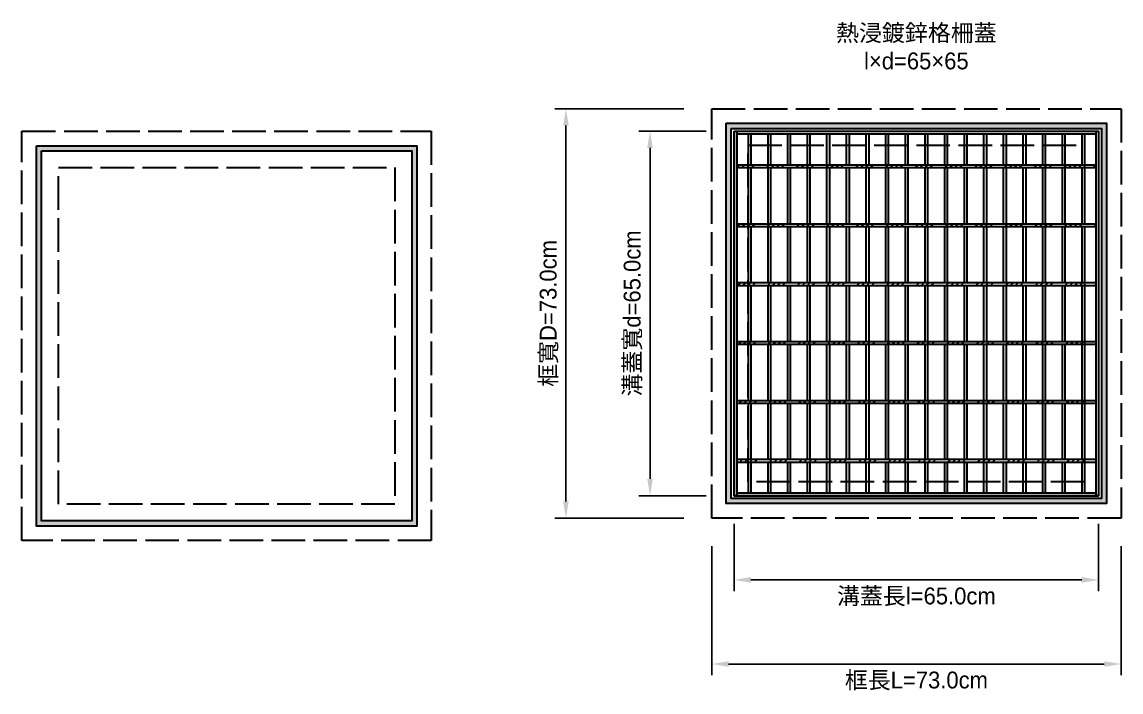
# Model space of a CAD drawing. Extents: x -8520 to 1950, y -2159 to 466.
# Drawn here: x 306.7 to 502.7, y -417.7 to -298.2 of the extents above; entities that cross this region are included whole.
import ezdxf

# ---------------------------------------------------------------- set-up
doc = ezdxf.new("R2010")
doc.units = 0
doc.header["$MEASUREMENT"] = 0
doc.linetypes.add('ACAD_ISO02W100', pattern=[15, 12, -3])
doc.layers.add('三、3.文字-註解文字', color=2, linetype='Continuous')
doc.layers.add('二、6.繪圖-其他施作項目', color=35, linetype='Continuous', lineweight=30)
doc.styles.add('註解文字', font='MS PGothic.ttf', dxfattribs={"height": 3})
doc.dimstyles.new('註解文字', dxfattribs={"dimtxt": 3, "dimasz": 3, "dimexe": 2, "dimexo": 5, "dimgap": 1, "dimtad": 2, "dimzin": 0, "dimdsep": 46, "dimtxsty": '註解文字', "dimcen": 0.1, "dimclrd": 256, "dimclre": 256, "dimclrt": 256, "dimadec": 0, "dimazin": 0, "dimtfac": 1, "dimtofl": 0, "dimtmove": 0, "dimatfit": 3, "dimfxl": 15, "dimtolj": 1, "dimtzin": 0, "dimlwd": -1, "dimlwe": -1, "dimarcsym": 1})
pattern_1 = [(45, (-969.145, -136.5356), (-2.65165, 2.65165), []), (45, (-968.261, -136.5356), (-2.65165, 2.65165), []), (45, (-967.3773, -136.5356), (-2.65165, 2.65165), []), (45, (-966.4934, -136.5356), (-2.65165, 2.65165), [])]

# ---------------------------------------------------------------- blocks, each defined once
blk = doc.blocks.new('*D32')
at = {"layer": 'Defpoints', "color": 0, "transparency": 16777216}
for p in [(433.72, -317.69), (418.72, -382.69), (433.72, -382.69)]:
    blk.add_point(p, dxfattribs=at)
at = {"layer": '三、3.文字-註解文字', "transparency": 16777216}
for p, q in [((428.72, -317.69), (416.72, -317.69)), ((418.72, -320.69), (418.72, -379.69)), ((428.72, -382.69), (416.72, -382.69))]:
    blk.add_line(p, q, dxfattribs=at)
for points in [[(418.22, -320.69), (419.22, -320.69), (418.72, -317.69)], [(418.22, -379.69), (419.22, -379.69), (418.72, -382.69)]]:
    blk.add_solid(points, dxfattribs=at)
at = {"layer": '三、3.文字-註解文字', "transparency": 16777216, "insert": (415.69, -350.19), "char_height": 3, "attachment_point": 5, "rotation": 90, "style": '註解文字'}
blk.add_mtext('\\A1;溝蓋寬{\\fMS PGothic|b0|i0|c128|p34;d=65.0cm}', dxfattribs=at)
blk = doc.blocks.new('*D33')
at = {"layer": 'Defpoints', "color": 0, "transparency": 16777216}
for p in [(433.72, -382.69), (498.72, -382.69), (433.72, -397.69)]:
    blk.add_point(p, dxfattribs=at)
at = {"layer": '三、3.文字-註解文字', "transparency": 16777216}
for p, q in [((433.72, -387.69), (433.72, -399.69)), ((498.72, -387.69), (498.72, -399.69)), ((495.72, -397.69), (436.72, -397.69))]:
    blk.add_line(p, q, dxfattribs=at)
for points in [[(436.72, -397.19), (436.72, -398.19), (433.72, -397.69)], [(495.72, -397.19), (495.72, -398.19), (498.72, -397.69)]]:
    blk.add_solid(points, dxfattribs=at)
at = {"layer": '三、3.文字-註解文字', "transparency": 16777216, "insert": (466.22, -400.72), "char_height": 3, "attachment_point": 5, "style": '註解文字'}
blk.add_mtext('\\A1;溝蓋長l{\\fMS PGothic|b0|i0|c128|p34;=65.0cm}', dxfattribs=at)
blk = doc.blocks.new('*D5')
at = {"layer": 'Defpoints', "color": 0, "transparency": 16777216}
for p in [(429.72, -386.69), (502.72, -386.69), (502.72, -412.69)]:
    blk.add_point(p, dxfattribs=at)
at = {"layer": '三、3.文字-註解文字', "transparency": 16777216}
for p, q in [((429.72, -391.69), (429.72, -414.69)), ((502.72, -391.69), (502.72, -414.69)), ((432.72, -412.69), (499.72, -412.69))]:
    blk.add_line(p, q, dxfattribs=at)
for points in [[(432.72, -412.19), (432.72, -413.19), (429.72, -412.69)], [(499.72, -412.19), (499.72, -413.19), (502.72, -412.69)]]:
    blk.add_solid(points, dxfattribs=at)
at = {"layer": '三、3.文字-註解文字', "transparency": 16777216, "insert": (466.22, -415.71), "char_height": 3, "attachment_point": 5, "style": '註解文字'}
blk.add_mtext('\\A1;框長L=73.0cm', dxfattribs=at)
blk = doc.blocks.new('*D22')
at = {"layer": 'Defpoints', "color": 0, "transparency": 16777216}
for p in [(403.72, -313.69), (429.72, -313.69), (429.72, -386.69)]:
    blk.add_point(p, dxfattribs=at)
at = {"layer": '三、3.文字-註解文字', "transparency": 16777216}
for p, q in [((424.72, -313.69), (401.72, -313.69)), ((403.72, -383.69), (403.72, -316.69)), ((424.72, -386.69), (401.72, -386.69))]:
    blk.add_line(p, q, dxfattribs=at)
for points in [[(403.22, -316.69), (404.22, -316.69), (403.72, -313.69)], [(403.22, -383.69), (404.22, -383.69), (403.72, -386.69)]]:
    blk.add_solid(points, dxfattribs=at)
at = {"layer": '三、3.文字-註解文字', "transparency": 16777216, "insert": (400.72, -350.19), "char_height": 3, "attachment_point": 5, "rotation": 90, "style": '註解文字'}
blk.add_mtext('\\A1;框{\\fMS PGothic|b0|i0|c128|p34;寬D=73.0cm}', dxfattribs=at)

msp = doc.modelspace()

# ---------------------------------------------------------------- hatches: boundary and pattern name
at = {"layer": '二、6.繪圖-其他施作項目'}
h = msp.add_hatch(color=256, dxfattribs=at)
h.dxf.hatch_style = 1
h.paths.add_polyline_path([(432.316, -384.09), (500.116, -384.09), (500.116, -316.29), (432.316, -316.29)])
h.paths.add_polyline_path([(433.216, -383.19), (499.216, -383.19), (499.216, -317.19), (433.216, -317.19)], flags=16)
h = msp.add_hatch(color=256, dxfattribs=at)
h.dxf.hatch_style = 1
h.paths.add_polyline_path([(309.316, -388.09), (377.116, -388.09), (377.116, -320.29), (309.316, -320.29)])
h.paths.add_polyline_path([(310.216, -387.19), (376.216, -387.19), (376.216, -321.19), (310.216, -321.19)], flags=16)
h = msp.add_hatch(dxfattribs=at)
h.set_pattern_fill('ANSI34', color=256, scale=5)
h.set_pattern_definition(pattern_1)
h.paths.add_polyline_path([(498.216, -323.69), (434.216, -323.69), (434.216, -324.19), (498.216, -324.19)])
h = msp.add_hatch(dxfattribs=at)
h.set_pattern_fill('ANSI34', color=256, scale=5)
h.set_pattern_definition(pattern_1)
h.paths.add_polyline_path([(498.216, -334.19), (434.216, -334.19), (434.216, -334.69), (498.216, -334.69)])
h = msp.add_hatch(dxfattribs=at)
h.set_pattern_fill('ANSI34', color=256, scale=5)
h.set_pattern_definition(pattern_1)
h.paths.add_polyline_path([(498.216, -344.69), (434.216, -344.69), (434.216, -345.19), (498.216, -345.19)])
h = msp.add_hatch(dxfattribs=at)
h.set_pattern_fill('ANSI34', color=256, scale=5)
h.set_pattern_definition(pattern_1)
h.paths.add_polyline_path([(498.216, -355.19), (434.216, -355.19), (434.216, -355.69), (498.216, -355.69)])
h = msp.add_hatch(dxfattribs=at)
h.set_pattern_fill('ANSI34', color=256, scale=5)
h.set_pattern_definition(pattern_1)
h.paths.add_polyline_path([(498.216, -365.69), (434.216, -365.69), (434.216, -366.19), (498.216, -366.19)])
h = msp.add_hatch(dxfattribs=at)
h.set_pattern_fill('ANSI34', color=256, scale=5)
h.set_pattern_definition(pattern_1)
h.paths.add_polyline_path([(498.216, -376.19), (434.216, -376.19), (434.216, -376.69), (498.216, -376.69)])

# ---------------------------------------------------------------- linework, layer by layer
at = {"layer": '二、6.繪圖-其他施作項目', "linetype": 'ACAD_ISO02W100', "ltscale": 0.5}
for points in [[(429.716, -313.69), (502.716, -313.69), (502.716, -386.69), (429.716, -386.69)], [(306.716, -317.69), (379.716, -317.69), (379.716, -390.69), (306.716, -390.69)], [(436.216, -320.19), (496.216, -320.19), (496.216, -380.19), (436.216, -380.19)], [(313.216, -324.19), (373.216, -324.19), (373.216, -384.19), (313.216, -384.19)]]:
    msp.add_lwpolyline(points, close=True, dxfattribs=at)
at = {"layer": '二、6.繪圖-其他施作項目'}
for points in [[(432.316, -316.29), (500.116, -316.29), (500.116, -384.09), (432.316, -384.09)], [(433.216, -317.19), (499.216, -317.19), (499.216, -383.19), (433.216, -383.19)], [(433.716, -317.69), (498.716, -317.69), (498.716, -382.69), (433.716, -382.69)], [(309.316, -320.29), (377.116, -320.29), (377.116, -388.09), (309.316, -388.09)], [(310.216, -321.19), (376.216, -321.19), (376.216, -387.19), (310.216, -387.19)]]:
    msp.add_lwpolyline(points, close=True, dxfattribs=at)
for points in [[(433.716, -317.69), (498.716, -317.69)], [(433.716, -317.69), (433.716, -382.69)], [(434.216, -317.69), (434.216, -382.69)], [(434.216, -318.19), (498.216, -318.19)], [(436.216, -318.19), (436.216, -323.69)], [(436.716, -318.19), (436.716, -323.69)], [(439.716, -318.19), (439.716, -323.69)], [(440.216, -318.19), (440.216, -323.69)], [(443.216, -318.19), (443.216, -323.69)], [(443.716, -318.19), (443.716, -323.69)], [(446.716, -318.19), (446.716, -323.69)], [(447.216, -318.19), (447.216, -323.69)], [(450.216, -318.19), (450.216, -323.69)], [(450.716, -318.19), (450.716, -323.69)], [(453.716, -318.19), (453.716, -323.69)], [(454.216, -318.19), (454.216, -323.69)], [(457.216, -318.19), (457.216, -323.69)], [(457.716, -318.19), (457.716, -323.69)], [(460.716, -318.19), (460.716, -323.69)], [(461.216, -318.19), (461.216, -323.69)], [(464.216, -318.19), (464.216, -323.69)], [(464.716, -318.19), (464.716, -323.69)], [(467.716, -318.19), (467.716, -323.69)], [(468.216, -318.19), (468.216, -323.69)], [(471.216, -318.19), (471.216, -323.69)], [(471.716, -318.19), (471.716, -323.69)], [(474.716, -318.19), (474.716, -323.69)], [(475.216, -318.19), (475.216, -323.69)], [(478.216, -318.19), (478.216, -323.69)], [(478.716, -318.19), (478.716, -323.69)], [(481.716, -318.19), (481.716, -323.69)], [(482.216, -318.19), (482.216, -323.69)], [(485.216, -318.19), (485.216, -323.69)], [(485.716, -318.19), (485.716, -323.69)], [(488.716, -318.19), (488.716, -323.69)], [(489.216, -318.19), (489.216, -323.69)], [(492.216, -318.19), (492.216, -323.69)], [(492.716, -318.19), (492.716, -323.69)], [(495.716, -318.19), (495.716, -323.69)], [(496.216, -318.19), (496.216, -323.69)], [(498.216, -317.69), (498.216, -382.69)], [(498.716, -317.69), (498.716, -382.69)], [(434.216, -323.69), (498.216, -323.69)], [(434.216, -324.19), (498.216, -324.19)], [(436.216, -324.19), (436.216, -334.19)], [(436.716, -324.19), (436.716, -334.19)], [(439.716, -324.19), (439.716, -334.19)], [(440.216, -324.19), (440.216, -334.19)], [(443.216, -324.19), (443.216, -334.19)], [(443.716, -324.19), (443.716, -334.19)], [(446.716, -324.19), (446.716, -334.19)], [(447.216, -324.19), (447.216, -334.19)], [(450.216, -324.19), (450.216, -334.19)], [(450.716, -324.19), (450.716, -334.19)], [(453.716, -324.19), (453.716, -334.19)], [(454.216, -324.19), (454.216, -334.19)], [(457.216, -324.19), (457.216, -334.19)], [(457.716, -324.19), (457.716, -334.19)], [(460.716, -324.19), (460.716, -334.19)], [(461.216, -324.19), (461.216, -334.19)], [(464.216, -324.19), (464.216, -334.19)], [(464.716, -324.19), (464.716, -334.19)], [(467.716, -324.19), (467.716, -334.19)], [(468.216, -324.19), (468.216, -334.19)], [(471.216, -324.19), (471.216, -334.19)], [(471.716, -324.19), (471.716, -334.19)], [(474.716, -324.19), (474.716, -334.19)], [(475.216, -324.19), (475.216, -334.19)], [(478.216, -324.19), (478.216, -334.19)], [(478.716, -324.19), (478.716, -334.19)], [(481.716, -324.19), (481.716, -334.19)], [(482.216, -324.19), (482.216, -334.19)], [(485.216, -324.19), (485.216, -334.19)], [(485.716, -324.19), (485.716, -334.19)], [(488.716, -324.19), (488.716, -334.19)], [(489.216, -324.19), (489.216, -334.19)], [(492.216, -324.19), (492.216, -334.19)], [(492.716, -324.19), (492.716, -334.19)], [(495.716, -324.19), (495.716, -334.19)], [(496.216, -324.19), (496.216, -334.19)], [(434.216, -334.19), (498.216, -334.19)], [(434.216, -334.69), (498.216, -334.69)], [(436.216, -334.69), (436.216, -344.69)], [(436.716, -334.69), (436.716, -344.69)], [(439.716, -334.69), (439.716, -344.69)], [(440.216, -334.69), (440.216, -344.69)], [(443.216, -334.69), (443.216, -344.69)], [(443.716, -334.69), (443.716, -344.69)], [(446.716, -334.69), (446.716, -344.69)], [(447.216, -334.69), (447.216, -344.69)], [(450.216, -334.69), (450.216, -344.69)], [(450.716, -334.69), (450.716, -344.69)], [(453.716, -334.69), (453.716, -344.69)], [(454.216, -334.69), (454.216, -344.69)], [(457.216, -334.69), (457.216, -344.69)], [(457.716, -334.69), (457.716, -344.69)], [(460.716, -334.69), (460.716, -344.69)], [(461.216, -334.69), (461.216, -344.69)], [(464.216, -334.69), (464.216, -344.69)], [(464.716, -334.69), (464.716, -344.69)], [(467.716, -334.69), (467.716, -344.69)], [(468.216, -334.69), (468.216, -344.69)], [(471.216, -334.69), (471.216, -344.69)], [(471.716, -334.69), (471.716, -344.69)], [(474.716, -334.69), (474.716, -344.69)], [(475.216, -334.69), (475.216, -344.69)], [(478.216, -334.69), (478.216, -344.69)], [(478.716, -334.69), (478.716, -344.69)], [(481.716, -334.69), (481.716, -344.69)], [(482.216, -334.69), (482.216, -344.69)], [(485.216, -334.69), (485.216, -344.69)], [(485.716, -334.69), (485.716, -344.69)], [(488.716, -334.69), (488.716, -344.69)], [(489.216, -334.69), (489.216, -344.69)], [(492.216, -334.69), (492.216, -344.69)], [(492.716, -334.69), (492.716, -344.69)], [(495.716, -334.69), (495.716, -344.69)], [(496.216, -334.69), (496.216, -344.69)], [(434.216, -344.69), (498.216, -344.69)], [(434.216, -345.19), (498.216, -345.19)], [(436.216, -345.19), (436.216, -355.19)], [(436.716, -345.19), (436.716, -355.19)], [(439.716, -345.19), (439.716, -355.19)], [(440.216, -345.19), (440.216, -355.19)], [(443.216, -345.19), (443.216, -355.19)], [(443.716, -345.19), (443.716, -355.19)], [(446.716, -345.19), (446.716, -355.19)], [(447.216, -345.19), (447.216, -355.19)], [(450.216, -345.19), (450.216, -355.19)], [(450.716, -345.19), (450.716, -355.19)], [(453.716, -345.19), (453.716, -355.19)], [(454.216, -345.19), (454.216, -355.19)], [(457.216, -345.19), (457.216, -355.19)], [(457.716, -345.19), (457.716, -355.19)], [(460.716, -345.19), (460.716, -355.19)], [(461.216, -345.19), (461.216, -355.19)], [(464.216, -345.19), (464.216, -355.19)], [(464.716, -345.19), (464.716, -355.19)], [(467.716, -345.19), (467.716, -355.19)], [(468.216, -345.19), (468.216, -355.19)], [(471.216, -345.19), (471.216, -355.19)], [(471.716, -345.19), (471.716, -355.19)], [(474.716, -345.19), (474.716, -355.19)], [(475.216, -345.19), (475.216, -355.19)], [(478.216, -345.19), (478.216, -355.19)], [(478.716, -345.19), (478.716, -355.19)], [(481.716, -345.19), (481.716, -355.19)], [(482.216, -345.19), (482.216, -355.19)], [(485.216, -345.19), (485.216, -355.19)], [(485.716, -345.19), (485.716, -355.19)], [(488.716, -345.19), (488.716, -355.19)], [(489.216, -345.19), (489.216, -355.19)], [(492.216, -345.19), (492.216, -355.19)], [(492.716, -345.19), (492.716, -355.19)], [(495.716, -345.19), (495.716, -355.19)], [(496.216, -345.19), (496.216, -355.19)], [(434.216, -355.19), (498.216, -355.19)], [(434.216, -355.69), (498.216, -355.69)], [(436.216, -355.69), (436.216, -365.69)], [(436.716, -355.69), (436.716, -365.69)], [(439.716, -355.69), (439.716, -365.69)], [(440.216, -355.69), (440.216, -365.69)], [(443.216, -355.69), (443.216, -365.69)], [(443.716, -355.69), (443.716, -365.69)], [(446.716, -355.69), (446.716, -365.69)], [(447.216, -355.69), (447.216, -365.69)], [(450.216, -355.69), (450.216, -365.69)], [(450.716, -355.69), (450.716, -365.69)], [(453.716, -355.69), (453.716, -365.69)], [(454.216, -355.69), (454.216, -365.69)], [(457.216, -355.69), (457.216, -365.69)], [(457.716, -355.69), (457.716, -365.69)], [(460.716, -355.69), (460.716, -365.69)], [(461.216, -355.69), (461.216, -365.69)], [(464.216, -355.69), (464.216, -365.69)], [(464.716, -355.69), (464.716, -365.69)], [(467.716, -355.69), (467.716, -365.69)], [(468.216, -355.69), (468.216, -365.69)], [(471.216, -355.69), (471.216, -365.69)], [(471.716, -355.69), (471.716, -365.69)], [(474.716, -355.69), (474.716, -365.69)], [(475.216, -355.69), (475.216, -365.69)], [(478.216, -355.69), (478.216, -365.69)], [(478.716, -355.69), (478.716, -365.69)], [(481.716, -355.69), (481.716, -365.69)], [(482.216, -355.69), (482.216, -365.69)], [(485.216, -355.69), (485.216, -365.69)], [(485.716, -355.69), (485.716, -365.69)], [(488.716, -355.69), (488.716, -365.69)], [(489.216, -355.69), (489.216, -365.69)], [(492.216, -355.69), (492.216, -365.69)], [(492.716, -355.69), (492.716, -365.69)], [(495.716, -355.69), (495.716, -365.69)], [(496.216, -355.69), (496.216, -365.69)], [(434.216, -365.69), (498.216, -365.69)], [(434.216, -366.19), (498.216, -366.19)], [(436.216, -366.19), (436.216, -376.19)], [(436.716, -366.19), (436.716, -376.19)], [(439.716, -366.19), (439.716, -376.19)], [(440.216, -366.19), (440.216, -376.19)], [(443.216, -366.19), (443.216, -376.19)], [(443.716, -366.19), (443.716, -376.19)], [(446.716, -366.19), (446.716, -376.19)], [(447.216, -366.19), (447.216, -376.19)], [(450.216, -366.19), (450.216, -376.19)], [(450.716, -366.19), (450.716, -376.19)], [(453.716, -366.19), (453.716, -376.19)], [(454.216, -366.19), (454.216, -376.19)], [(457.216, -366.19), (457.216, -376.19)], [(457.716, -366.19), (457.716, -376.19)], [(460.716, -366.19), (460.716, -376.19)], [(461.216, -366.19), (461.216, -376.19)], [(464.216, -366.19), (464.216, -376.19)], [(464.716, -366.19), (464.716, -376.19)], [(467.716, -366.19), (467.716, -376.19)], [(468.216, -366.19), (468.216, -376.19)], [(471.216, -366.19), (471.216, -376.19)], [(471.716, -366.19), (471.716, -376.19)], [(474.716, -366.19), (474.716, -376.19)], [(475.216, -366.19), (475.216, -376.19)], [(478.216, -366.19), (478.216, -376.19)], [(478.716, -366.19), (478.716, -376.19)], [(481.716, -366.19), (481.716, -376.19)], [(482.216, -366.19), (482.216, -376.19)], [(485.216, -366.19), (485.216, -376.19)], [(485.716, -366.19), (485.716, -376.19)], [(488.716, -366.19), (488.716, -376.19)], [(489.216, -366.19), (489.216, -376.19)], [(492.216, -366.19), (492.216, -376.19)], [(492.716, -366.19), (492.716, -376.19)], [(495.716, -366.19), (495.716, -376.19)], [(496.216, -366.19), (496.216, -376.19)], [(434.216, -376.19), (498.216, -376.19)], [(434.216, -376.69), (498.216, -376.69)], [(436.216, -376.69), (436.216, -382.19)], [(436.716, -376.69), (436.716, -382.19)], [(439.716, -376.69), (439.716, -382.19)], [(440.216, -376.69), (440.216, -382.19)], [(443.216, -376.69), (443.216, -382.19)], [(443.716, -376.69), (443.716, -382.19)], [(446.716, -376.69), (446.716, -382.19)], [(447.216, -376.69), (447.216, -382.19)], [(450.216, -376.69), (450.216, -382.19)], [(450.716, -376.69), (450.716, -382.19)], [(453.716, -376.69), (453.716, -382.19)], [(454.216, -376.69), (454.216, -382.19)], [(457.216, -376.69), (457.216, -382.19)], [(457.716, -376.69), (457.716, -382.19)], [(460.716, -376.69), (460.716, -382.19)], [(461.216, -376.69), (461.216, -382.19)], [(464.216, -376.69), (464.216, -382.19)], [(464.716, -376.69), (464.716, -382.19)], [(467.716, -376.69), (467.716, -382.19)], [(468.216, -376.69), (468.216, -382.19)], [(471.216, -376.69), (471.216, -382.19)], [(471.716, -376.69), (471.716, -382.19)], [(474.716, -376.69), (474.716, -382.19)], [(475.216, -376.69), (475.216, -382.19)], [(478.216, -376.69), (478.216, -382.19)], [(478.716, -376.69), (478.716, -382.19)], [(481.716, -376.69), (481.716, -382.19)], [(482.216, -376.69), (482.216, -382.19)], [(485.216, -376.69), (485.216, -382.19)], [(485.716, -376.69), (485.716, -382.19)], [(488.716, -376.69), (488.716, -382.19)], [(489.216, -376.69), (489.216, -382.19)], [(492.216, -376.69), (492.216, -382.19)], [(492.716, -376.69), (492.716, -382.19)], [(495.716, -376.69), (495.716, -382.19)], [(496.216, -376.69), (496.216, -382.19)], [(434.216, -382.19), (498.216, -382.19)], [(433.716, -382.69), (498.716, -382.69)]]:
    msp.add_lwpolyline(points, dxfattribs=at)

# ---------------------------------------------------------------- texts
at = {"layer": '三、3.文字-註解文字', "insert": (466.216, -302.69), "char_height": 3, "attachment_point": 5, "style": '註解文字'}
msp.add_mtext_dynamic_manual_height_columns('{\\fMS PGothic|b0|i0|c128|p34;熱浸鍍鋅格柵蓋\\P}l{\\fMS PGothic|b0|i0|c128|p34;×d=65×65}', width=47.50959, gutter_width=15, heights=[0], dxfattribs=at)

# ---------------------------------------------------------------- dimensions: what is measured, and where the dimension line sits
at = {"layer": '三、3.文字-註解文字'}
for base, p1, p2, text, picture, middle in [((403.716, -313.69), (429.716, -386.69), (429.716, -313.69), '框{\\fMS PGothic|b0|i0|c128|p34;寬D=73.0cm}', '*D22', (400.721, -350.19)), ((418.716, -382.69), (433.716, -317.69), (433.716, -382.69), '溝蓋寬{\\fMS PGothic|b0|i0|c128|p34;d=65.0cm}', '*D32', (415.687, -350.19))]:
    dim = msp.add_linear_dim(base=base, p1=p1, p2=p2, angle=90, text=text, dimstyle='註解文字', dxfattribs=at)
    dim.commit()
    dim.dimension.update_dxf_attribs({"geometry": picture, "text_midpoint": middle})
for base, p1, p2, text, picture, middle in [((433.716, -397.69), (498.716, -382.69), (433.716, -382.69), '溝蓋長l{\\fMS PGothic|b0|i0|c128|p34;=65.0cm}', '*D33', (466.216, -400.718)), ((502.716, -412.69), (429.716, -386.69), (502.716, -386.69), '框長L=73.0cm', '*D5', (466.216, -415.71))]:
    dim = msp.add_linear_dim(base=base, p1=p1, p2=p2, text=text, dimstyle='註解文字', dxfattribs=at)
    dim.commit()
    dim.dimension.update_dxf_attribs({"geometry": picture, "text_midpoint": middle})

doc.saveas('drawing.dxf')
